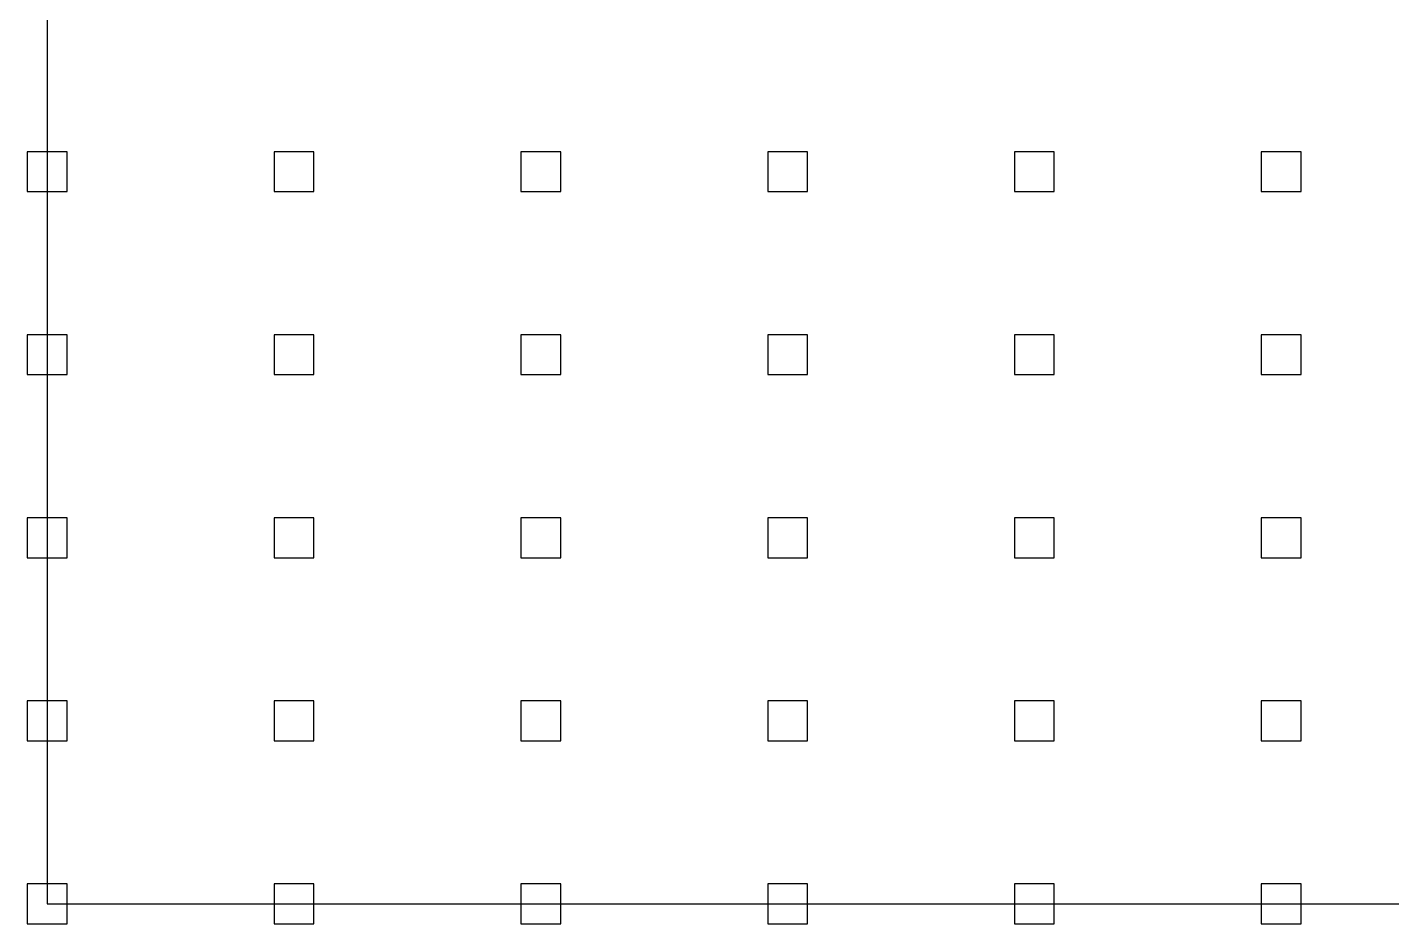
# Model space of a CAD drawing. Header units: millimetres. Extents: x -265298 to 39086, y 16803 to 136893.
# Drawn here: x -159423 to -138528, y 62522 to 76256 of the extents above; entities that cross this region are included whole.
import ezdxf

# ---------------------------------------------------------------- set-up
doc = ezdxf.new("R2010")
doc.units = ezdxf.units.MM
doc.header["$LTSCALE"] = 25

# ---------------------------------------------------------------- blocks, each defined once
blk = doc.blocks.new('*U320')
at = {"layer": 'Defpoints'}
blk.add_lwpolyline([(-304.8, -304.8), (304.8, -304.8), (304.8, 304.8), (-304.8, 304.8)], close=True, dxfattribs=at)
blk = doc.blocks.new('*U337')
at = {"layer": 'Defpoints', "color": 0, "linetype": 'ByBlock', "lineweight": -2, "transparency": 16777216}
for p in [(0, 11216), (3780, 11216), (7559, 11216), (11339, 11216), (15118, 11216), (18898, 11216), (0, 8412), (3780, 8412), (7559, 8412), (11339, 8412), (15118, 8412), (18898, 8412), (0, 5608), (3780, 5608), (7559, 5608), (11339, 5608), (15118, 5608), (18898, 5608), (0, 2804), (3780, 2804), (7559, 2804), (11339, 2804), (15118, 2804), (18898, 2804), (0, 0), (3780, 0), (7559, 0), (11339, 0), (15118, 0), (18898, 0)]:
    blk.add_blockref('*U320', p, dxfattribs=at)

msp = doc.modelspace()

# ---------------------------------------------------------------- linework, layer by layer
at = {"layer": 'Defpoints', "color": 255}
msp.add_lwpolyline([(-159118, 62827), (-121323, 62827), (-121323, 90869), (-159118, 90869)], close=True, dxfattribs=at)

# ---------------------------------------------------------------- block references
at = {"layer": 'Defpoints'}
msp.add_blockref('*U337', (-159118, 62827), dxfattribs=at)

doc.saveas('drawing.dxf')
